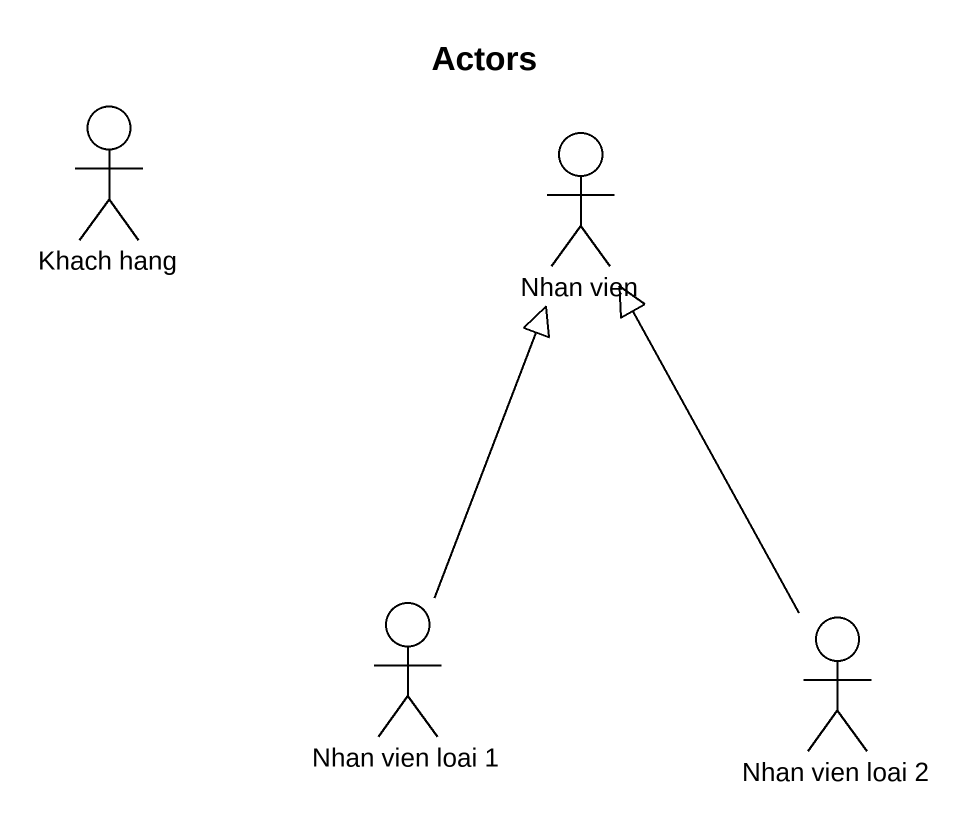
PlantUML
@startuml
title Actors
actor "Khach hang" as Khach_hang
actor "Nhan vien" as Nhan_vien
actor "Nhan vien loai 1" as Nhan_vien_loai_1
actor "Nhan vien loai 2" as Nhan_vien_loai_2
Nhan_vien_loai_1 -up-|> Nhan_vien
Nhan_vien_loai_2 -up-|> Nhan_vien
@enduml
